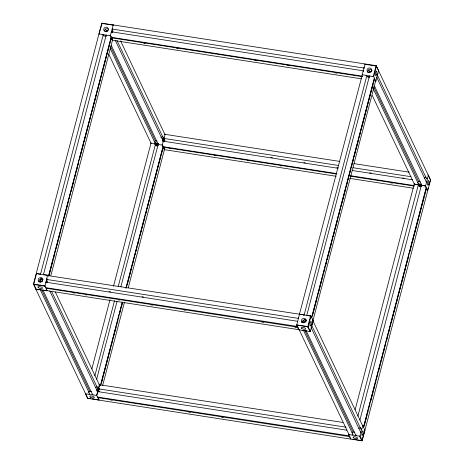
<?xml version="1.0" encoding="UTF-8"?>
<svg xmlns="http://www.w3.org/2000/svg" width="464" height="464" viewBox="0 0 464 464"><rect width="100%" height="100%" fill="white"/><g stroke="black" fill="none" stroke-linecap="round" stroke-linejoin="round"><path stroke-width="0.7" d="M35.664 288.834L87.748 398.373L361.81 440.8L362.239 440.527L430.534 179.951L376.176 65.685L102.132 23.2L101.703 23.473L33.466 284.113L35.902 289.095L47.015 290.829L44.875 285.592M296.699 325.281L299.46 314.174L310.973 316.088L313.165 320.705L310.399 331.261L309.772 331.516M47.316 278.916L46.58 282.883M99.226 388.327L98.652 391.691M373.143 88.554L418.482 184.046C417.989 186.145 413.378 182.88 414.271 184.185M110.38 35.589L110.438 35.2M111.493 32.248L111.441 31.801L363.283 70.818L363.335 71.265M112.833 29.713L112.149 32.492M99.487 389.128L99.522 389.406M164.801 139.13L164.117 141.909M104.388 31.024C104.423 29.313 107.039 27.823 108.379 29.209M367.668 71.839C367.714 69.826 371.055 68.423 372.111 70.592M338.784 165.52L164.21 138.475C164.401 137.182 163.763 138.695 163.218 137.854L116.945 40.409M97.591 387.997C98.588 389.928 99.609 385.375 99.383 384.807L55.28 291.937M96.767 395.676L97.597 391.657L49.77 290.94M311.211 328.036L311.153 327.683M376.814 77.65L376.571 77.146M360.893 428.771L361.259 429.31L361.874 428.922M360.899 432.68L311.205 327.793M426.497 178.391L426.863 178.93L427.477 178.541M426.503 182.294L376.809 77.413M46.968 288.057L46.238 288.979L46.939 290.65L298.781 329.666L298.984 329.353L349.015 434.553M112.532 37.665L112.363 38.268M98.884 397.468L98.791 397.897M164.505 147.088L164.227 147.738L164.018 147.32L336.441 174.029M36.238 273.592L47.612 275.187L44.851 286.265M46.644 278.87L46.673 279.45L298.601 318.437M111.83 38.326L112.508 40.258L361.491 78.828M348.65 434.252L348.609 434.687M35.664 288.579C36.082 289.693 39.057 290.336 39.892 289.246M85.712 393.774L85.353 393.223M150.974 142.837L151.334 143.393L150.904 143.48L113.483 286.34M378.595 70.818L378.235 70.261M362.68 425.842L312.991 320.943L312.057 324.504M428.284 175.462L428.086 174.957L430.534 179.951L429.049 184.66M414.601 184.202L414.271 184.202M120.594 40.902L164.998 134.682L165.201 134.374L339.776 161.42M112.236 28.35L112.242 29.058L364.083 68.075M111.308 36.83L48.511 276.063M96.761 395.125L96.158 395.386M98.67 387.811L98.588 388.861L346.138 427.211M298.526 317.759L298.526 318.466M362.285 74.217L362.338 74.779M364.083 67.367L364.037 67.97M47.519 275.535L299.692 314.238M47.044 282.286L47.015 282.39A1.647 0.435 -81.2 0 1 47.113 281.99M98.931 391.796L98.954 391.691A1.56 0.412 -81.2 0 1 99.064 391.367M96.738 391.013L97.423 388.397L98.339 388.542L97.753 391.599M40.084 274.375L40.478 274.247L36.511 273.453L33.739 284.026L35.914 289.107M40.484 274.299L103.223 34.806L102.625 34.475M43.773 274.92L43.43 274.653L106.169 35.16L106.569 35.084M113.268 24.992L110.316 35.664L112.578 40.42M48.668 276.051L110.855 38.657M49.225 275.082L50.327 270.883M50.692 269.48L53.076 260.379M53.447 258.976L54.914 253.379M55.28 251.975L55.831 249.876M56.196 248.472L58.215 240.77M58.58 239.372L60.047 233.769M60.419 232.365L60.964 230.266M61.335 228.868L62.802 223.265M63.168 221.862L63.719 219.762M64.084 218.364L66.103 210.662M66.468 209.258L67.935 203.655M68.307 202.258L68.852 200.152M69.223 198.754L69.774 196.655M70.139 195.251L70.69 193.152M71.056 191.754L73.991 180.548M74.356 179.145L75.823 173.542M76.195 172.144L77.662 166.541M78.027 165.143L78.578 163.038M79.86 158.137L83.711 143.434M84.083 142.03L85.55 136.428M85.915 135.03L86.466 132.93M86.832 131.527L87.383 129.427M87.748 128.029L88.85 123.824M89.216 122.426L90.683 116.824M91.048 115.42L91.599 113.32M91.971 111.923L93.438 106.32M93.803 104.916L95.271 99.313M95.636 97.916L96.738 93.711M97.104 92.313L98.571 86.71M98.936 85.312L100.404 79.709M100.775 78.306L101.326 76.206M101.691 74.808L103.159 69.206M103.524 67.802L106.459 56.596M106.824 55.199L108.292 49.596M108.663 48.192L109.214 46.093M109.579 44.695L110.13 42.595M110.496 41.192L110.867 38.709M110.687 38.906L112.178 38.686L111.633 37.543L111.859 36.673M112.178 38.686L112.404 37.81L111.946 37.741M112.578 40.229L112.091 40.362L112.671 40.09M50.86 275.558L112.468 40.304M91.837 368.973L109.997 299.645M155.196 143.985L155.336 142.924L158.085 143.347M156.797 143.324L158.172 143.538L158.009 145.226L155.266 144.803L155.336 142.924M155.266 144.803L155.376 144.362M94.888 375.614L114.515 300.684M118.187 286.677L155.22 145.209L158.114 145.719M96.657 379.198L117.021 301.467M120.872 286.758L158.114 144.606L158.537 144.501M162.371 140.615L163.055 137.999L164.065 138.336M162.632 140.151L163.055 137.999M163.972 138.144L163.287 140.754L163.56 141.329M92.063 398.837L99.006 399.91L96.657 395.479L99.511 384.592M164.552 149.837L162.296 145.081L165.149 134.195M97.921 391.726L98.38 391.796L98.884 388.803L98.426 388.733L98.583 388.153M164.523 138.405L164.018 141.398L164.523 138.405L163.148 138.191M98.38 391.796L98.884 388.803M100.456 385.509L122.281 302.174M125.953 288.167L162.997 146.665M100.595 385.491L122.421 302.157M126.092 288.156L162.777 148.097M101.691 382.411L103.159 376.809M103.524 375.405L106.459 364.205M106.83 362.802L108.298 357.199M108.663 355.801L109.214 353.696M109.579 352.298L111.047 346.695M111.412 345.297L112.88 339.694M113.251 338.291L114.347 334.092M114.718 332.688L116.186 327.085M116.551 325.687L117.102 323.588M117.467 322.184L118.018 320.085M118.384 318.687L118.935 316.581M119.851 313.084L120.768 309.581M121.139 308.183L122.606 302.58M127.188 285.07L129.207 277.368M129.572 275.97L131.962 266.864M132.327 265.466L133.794 259.863M134.16 258.46L134.711 256.36M135.076 254.956L135.627 252.857M135.993 251.459L137.095 247.254M137.46 245.856L138.927 240.253M139.299 238.856L139.85 236.75M140.215 235.352L141.682 229.75M142.048 228.346L143.515 222.749M143.881 221.345L144.983 217.146M145.348 215.743L146.815 210.14M147.187 208.742L148.654 203.139M149.019 201.736L149.57 199.636M149.936 198.238L151.403 192.635M151.769 191.232L154.703 180.032M155.075 178.628L156.542 173.026M156.907 171.628L157.458 169.528M157.824 168.125L158.375 166.025M158.74 164.621L161.124 155.521M161.495 154.118L162.591 149.918M162.667 148.323L163.583 148.468L163.925 147.163L164.384 147.233L164.152 148.103L163.693 148.033M102.602 385.694L124.427 302.366M128.284 287.657L164.418 149.704L163.862 147.506M365.11 64.009L362.152 74.71L373.7 76.693L376.432 66.062L364.89 64.287M362.651 74.791L362.332 74.797M299.796 314.256L303.311 314.778L303.688 315.172M304.036 315.381L366.589 76.583L369.46 77.082L366.937 76.711M311.593 317.614L310.642 315.938L306.75 315.421L369.46 75.968L369.86 75.893M310.567 315.897L307.783 326.923L309.969 331.54L310.399 331.128M373.253 76.427L376.176 65.685L378.624 70.679L375.857 81.241L373.665 76.624L373.097 76.409M374.32 78.138L311.611 317.504M311.756 317.556L374.123 79.466L374.993 79.57M312.852 314.476L315.242 305.37M315.607 303.972L317.074 298.369M317.44 296.966L317.991 294.866M318.356 293.468L320.375 285.766M320.74 284.362L322.207 278.76M322.579 277.362L323.13 275.262M323.495 273.859L324.962 268.256M325.328 266.858L326.795 261.255M327.161 259.852L328.263 255.652M328.628 254.255L330.095 248.652M330.467 247.248L331.934 241.645M332.299 240.248L332.85 238.148M333.216 236.744L334.683 231.142M335.049 229.744L337.983 218.538M338.355 217.135L339.822 211.538M340.187 210.134L340.738 208.034M341.104 206.631L341.655 204.531M342.02 203.133L344.404 194.027M344.775 192.63L345.871 188.425M346.243 187.027L347.71 181.424M348.075 180.02L348.626 177.921M348.992 176.523L349.543 174.418M349.908 173.02L351.01 168.821M351.376 167.417L353.759 158.311M354.131 156.913L355.598 151.31M355.963 149.913L357.431 144.31M357.796 142.906L358.898 138.707M359.264 137.303L360.731 131.701M361.102 130.303L363.486 121.197M363.851 119.799L365.319 114.196M365.684 112.798L368.619 101.593M368.99 100.189L370.458 94.586M370.823 93.189L371.374 91.089M371.739 89.685L373.207 84.083M373.572 82.685L374.309 79.883M355.122 409.747L414.207 184.231M421.364 184.162L421.295 186.041L418.551 185.617L418.621 183.738L421.457 184.353M357.906 416.104L418.621 183.738M359.936 419.961L421.387 185.368L425.633 186.099M362.68 425.587L362.32 425.273L362.686 425.401M428.185 187.961L427.495 190.6L425.581 185.896L428.347 175.34M363.538 426.921L426.277 187.427M363.706 426.961L426.103 188.825M364.263 425.993L365.365 421.793M365.731 420.39L367.198 414.787M367.563 413.389L368.114 411.29M368.48 409.886L369.031 407.786M369.402 406.383L369.947 404.283M370.869 400.78L373.253 391.68M373.619 390.276L375.086 384.673M375.451 383.276L376.002 381.176M376.368 379.772L376.919 377.673M377.29 376.275L377.835 374.17M378.757 370.672L380.225 365.069M380.59 363.666L381.141 361.566M381.507 360.168L382.974 354.566M383.339 353.162L384.807 347.559M385.178 346.161L385.723 344.062M386.645 340.559L388.113 334.956M388.478 333.558L389.946 327.955M390.311 326.552L390.862 324.452M391.227 323.054L392.695 317.451M393.066 316.048L393.611 313.948M393.982 312.55L396.001 304.842M396.366 303.444L397.834 297.842M398.199 296.444L398.75 294.338M399.115 292.941L399.666 290.841M400.032 289.437L400.583 287.338M400.954 285.94L401.499 283.835M401.87 282.437L403.889 274.734M404.254 273.331L405.722 267.728M406.087 266.33L406.638 264.231M407.003 262.827L407.554 260.727M407.92 259.33L408.471 257.224M409.758 252.323L411.777 244.621M412.142 243.223L413.61 237.62M413.975 236.217L415.442 230.614M415.808 229.216L416.359 227.116M416.73 225.713L417.275 223.613M417.646 222.21L418.743 218.01M419.114 216.613L421.498 207.507M421.863 206.103L423.33 200.506M423.696 199.102L424.247 197.003M424.612 195.599L425.163 193.5M425.534 192.102L426.265 189.3M362.14 439.959L364.977 429.966M99.07 386.263L99.574 384.749L342.844 422.443M113.042 25.271L113.239 24.923M99.047 399.742L98.855 400.061M299.321 314.673L362.262 74.924M364.733 430.058L362.819 425.355L360.052 435.911L359.623 436.189L348.516 434.466L350.709 439.077L350.888 438.758M111.25 32.103L111.47 31.842M45.687 282.495L45.878 282.193L297.778 321.314M46.864 279.148L46.673 279.45M163.241 146.375C163.142 146.328 161.443 143.701 162.354 145.307M98.78 388.559L98.623 388.861M363.097 71.114L363.283 70.818M350.088 436.902L350.024 437.685M421.788 185.31L374.57 86.223M111.047 39.092L110.275 39.104M377.435 74.263L377.789 73.898M376.002 80.753L375.654 81.119M425.691 185.397L425.065 185.78M360.087 435.777L362.239 440.527L361.81 440.8L359.461 436.16M297.528 326.476L45.559 287.651M349.433 435.887L97.405 397.022M105.543 31.726L106.262 30.607L108.158 30.502M39.979 282.135L40.704 281.016L42.601 280.911M368.822 72.541L369.541 71.427L371.438 71.317M303.282 322.898L304.001 321.778L305.898 321.674M103.223 34.806L102.822 34.881M43.43 274.653L47.705 275.396M162.98 146.752L162.603 146.792M164.395 149.744L164.018 149.779M425.749 187.549L426.283 187.479M155.15 144.188L154.593 143.898L155.196 143.266L110.171 48.43M160.88 137.535L162.678 136.312A0.592 0.528 -25.4 0 1 163.119 136.312M92.678 394.116L92.922 394.881M303.143 330.142L302.58 330.414M102.132 23.2L98.936 34.034L99.389 33.976M38.964 282.077C38.17 280.082 41.342 278.093 42.821 279.618M302.261 322.84C301.385 320.537 305.428 318.536 306.571 320.943M157.047 141.05L155.66 140.853L154.315 141.636M158.404 143.654L158.154 144.084L158.514 144.524M46.87 290.667L47.102 290.354L46.91 290.615M95.335 387.811L97.063 386.692A0.592 0.528 -25.4 0 1 97.237 386.651M420.332 181.83L418.94 181.633L417.6 182.416M351.996 432.796L353.336 432.013L354.728 432.21M356.079 434.809L355.836 435.238L356.219 435.661M163.815 148.277L164.546 149.646M424.345 178.124L425.964 177.086A0.592 0.528 -25.4 0 1 426.143 177.051M358.742 428.504L360.36 427.466M88.16 392.358L89.906 391.262L91.431 391.43M366.479 75.649L366.102 75.702M426.074 188.865L426.944 188.976M312.945 320.636L375.591 81.177M46.87 290.661L43.233 290.244L42.85 289.82L92.556 394.586M311.953 324.585L311.57 324.667M101.703 23.473L113.083 25.102M162.591 141.004L163.218 141.52L163.409 141.218L337.983 168.264M360.267 432.158L360.893 432.436M352.344 435.058L352.878 434.426L303.502 330.432M99.25 33.959L110.415 35.873L109.829 35.589M88.972 394.278L89.581 393.646L40.2 289.658M164.471 149.675L336.185 176.279M46.446 288.289L298.329 327.306M349.525 436.601L98.397 397.7L98.182 398.669M111.134 38.57L111.853 38.889M302.719 330.414L306.53 331.018M106.198 36.279L103.31 35.78M111.087 37.259L362.216 76.16M111.633 37.543L111.174 37.474L111.058 37.909L111.604 39.046M112.044 37.897L362.459 76.693M143.765 43.204L145.197 43.425M176.674 48.302L178.106 48.523M254.661 60.384L256.093 60.604M287.57 65.482L289.002 65.702M335.507 72.906L336.939 73.132M354.084 163.635L409.178 172.167M353.092 167.736L411.04 176.714M162.464 140.807L163.838 141.015M270.999 157.58L272.432 157.801M303.908 162.678L305.341 162.899M336.823 167.777L338.25 167.997M369.733 172.875L371.165 173.095M402.648 177.973L404.074 178.193M352.292 170.479L412.392 179.794M155.109 143.794L157.853 144.217L158.125 144.791M418.389 184.608L421.138 185.032M150.846 143.312L162.296 145.081M414.132 184.127L425.581 185.896M155.086 144.42L157.83 144.843M421.115 185.658L418.366 185.235L418.551 185.617M163.055 146.676L336.91 173.606M350.506 175.711L414.184 185.577M421.422 186.487L418.528 185.989M350.755 176.245L414.427 186.11M169.256 148.521L170.688 148.741M214.333 155.504L215.766 155.724M247.242 160.602L248.675 160.822M280.157 165.7L281.584 165.921M391.053 182.88L392.48 183.1M349.781 178.385L413.453 188.251M109.11 291.682L110.536 291.902M142.019 296.78L143.451 297.001M44.846 285.749L33.466 284.113L33.721 284.496L44.828 286.218M310.399 331.261L307.8 326.453L296.658 324.991L307.783 326.923L308.212 326.65L310.973 316.152M73.19 292.819L74.623 293.039M85.353 294.704L86.785 294.924M118.262 299.802L119.695 300.022M151.177 304.9L152.604 305.121M184.086 309.998L185.519 310.219M262.073 322.08L263.506 322.3M294.982 327.178L296.415 327.398M309.969 331.54L298.868 329.817L296.676 325.206M99.064 389.186L98.339 388.542M97.742 391.343L98.2 391.413M97.788 391.604L346.77 430.174M85.295 393.379L85.556 393.762L96.657 395.479M110.792 400.009L112.224 400.235M188.778 412.09L190.211 412.316M221.688 417.188L223.12 417.414M88.595 398.298L90.677 398.622M352.942 439.217L360.58 440.4M417.873 184.678L418.487 184.782M420.662 186.754L420.552 186.737A1.56 0.545 14.7 0 0 419.636 186.789A1.647 0.574 14.7 0 1 420.68 186.719M366.044 75.301L366.45 75.516M426.138 181.755L426.497 182.056M418.116 183.744L418.429 183.935M164.639 134.125L164.998 134.427M154.837 142.964L155.196 143.266M299.326 329.91L298.961 329.608M352.512 434.124L352.878 434.426M97.231 391.361L97.597 391.657M106.505 35.426L106.169 35.16M158.45 144.867L158.12 144.652M87.487 397.996L87.748 398.373L85.556 393.762M99.505 384.691L99.018 384.523L99.383 384.807M306.408 330.983L306.147 330.594M312.266 319.029L313.014 320.508M112.479 40.223L111.859 38.906M368.915 70.099L368.671 69.873L369.541 71.427M105.63 29.278L105.392 29.052L106.262 30.607M297.337 326.627L298.781 329.666M98.397 397.7L98.606 398.118M304.001 321.778L303.189 320.38M40.704 281.016L39.892 279.624M377.122 74.646L426.503 178.634M373.682 86.872L418.714 181.708M372.331 95.578L414.253 183.872M311.831 325.676L360.899 429.014M306.17 330.716L355.859 435.36M304.97 330.716L353.11 432.088M115.391 40.559L163.212 141.276M112.079 37.938L112.259 38.321M164.152 148.103L163.612 146.96L163.154 146.891L163.583 148.468M111.285 45.443L158.178 144.2M110.71 46.754L155.428 140.928M108.733 54.149L150.968 143.098M51.637 291.444L97.597 388.24M41.673 289.942L89.807 391.314M47.496 281.393A1.647 0.435 -81.2 0 1 47.612 281.399M112.474 32.358A1.647 0.435 -81.2 0 1 112.561 31.946M98.907 391.767A1.647 0.435 -81.2 0 1 99.018 391.401M164.9 140.499A1.647 0.435 -81.2 0 0 164.766 140.708A1.56 0.412 -81.2 0 1 164.929 140.557M156.374 145.945A1.647 0.574 14.7 0 1 157.389 145.922M106.192 31.854A2.372 2.134 -25.4 0 1 107.828 31.065M306.507 320.09A1.647 0.574 14.7 0 1 304.599 319.516M306.246 320.34A2.372 0.829 14.7 0 1 304.065 319.563M304.407 322.637A2.372 2.134 -25.4 0 1 304.97 322.37M301.936 321.459A2.372 0.626 -81.2 0 1 301.803 322.666M369.477 72.674A2.372 2.134 -25.4 0 1 371.113 71.885M367.482 71.108A2.372 0.626 -81.2 0 1 367.343 72.314M42.81 279.287A1.647 0.574 14.7 0 1 41.07 278.574M40.635 282.263A2.372 2.134 -25.4 0 1 42.27 281.474M42.949 279.577A2.372 0.829 14.7 0 1 40.432 278.545M112.932 31.082A1.647 0.435 -81.2 0 0 112.798 31.291A1.56 0.412 -81.2 0 1 112.961 31.14M362.807 434.64A2.372 0.626 -81.2 0 0 362.947 430.853A2.372 0.626 -81.2 0 0 361.804 434.031A2.372 0.626 -81.2 0 0 362.807 434.64M353.638 437.9A2.372 0.829 14.7 0 0 357.553 438.503A2.372 0.829 14.7 0 0 354.925 436.792A2.372 0.829 14.7 0 0 353.638 437.9M90.329 397.138A2.372 0.829 14.7 0 0 94.244 397.747A2.372 0.829 14.7 0 0 91.617 396.036A2.372 0.829 14.7 0 0 90.329 397.138M428.417 184.295A2.372 0.626 -81.2 0 0 428.562 180.513A2.372 0.626 -81.2 0 0 427.419 183.692A2.372 0.626 -81.2 0 0 428.417 184.295M105.456 31.482A2.372 2.134 -25.4 0 0 108.257 28.565A2.372 2.134 -25.4 0 0 104.342 27.956A2.372 2.134 -25.4 0 0 105.456 31.482M301.728 328.495A2.372 0.829 14.7 0 0 305.643 329.098A2.372 0.829 14.7 0 0 303.015 327.387A2.372 0.829 14.7 0 0 301.728 328.495M303.195 322.654A2.372 2.134 -25.4 0 0 305.996 319.731A2.372 2.134 -25.4 0 0 302.081 319.128A2.372 2.134 -25.4 0 0 303.195 322.654M310.897 325.235A2.372 0.626 -81.2 0 0 311.042 321.448A2.372 0.626 -81.2 0 0 309.9 324.626A2.372 0.626 -81.2 0 0 310.897 325.235M376.437 74.878A2.372 0.626 -81.2 0 0 376.582 71.096A2.372 0.626 -81.2 0 0 375.44 74.275A2.372 0.626 -81.2 0 0 376.437 74.878M368.735 72.303A2.372 2.134 -25.4 0 0 371.542 69.38A2.372 2.134 -25.4 0 0 367.621 68.771A2.372 2.134 -25.4 0 0 368.735 72.303M39.898 281.892A2.372 2.134 -25.4 0 0 42.7 278.974A2.372 2.134 -25.4 0 0 38.785 278.365A2.372 2.134 -25.4 0 0 39.898 281.892M38.431 287.732A2.372 0.829 14.7 0 0 42.346 288.335A2.372 0.829 14.7 0 0 39.718 286.624A2.372 0.829 14.7 0 0 38.431 287.732"/></g></svg>
